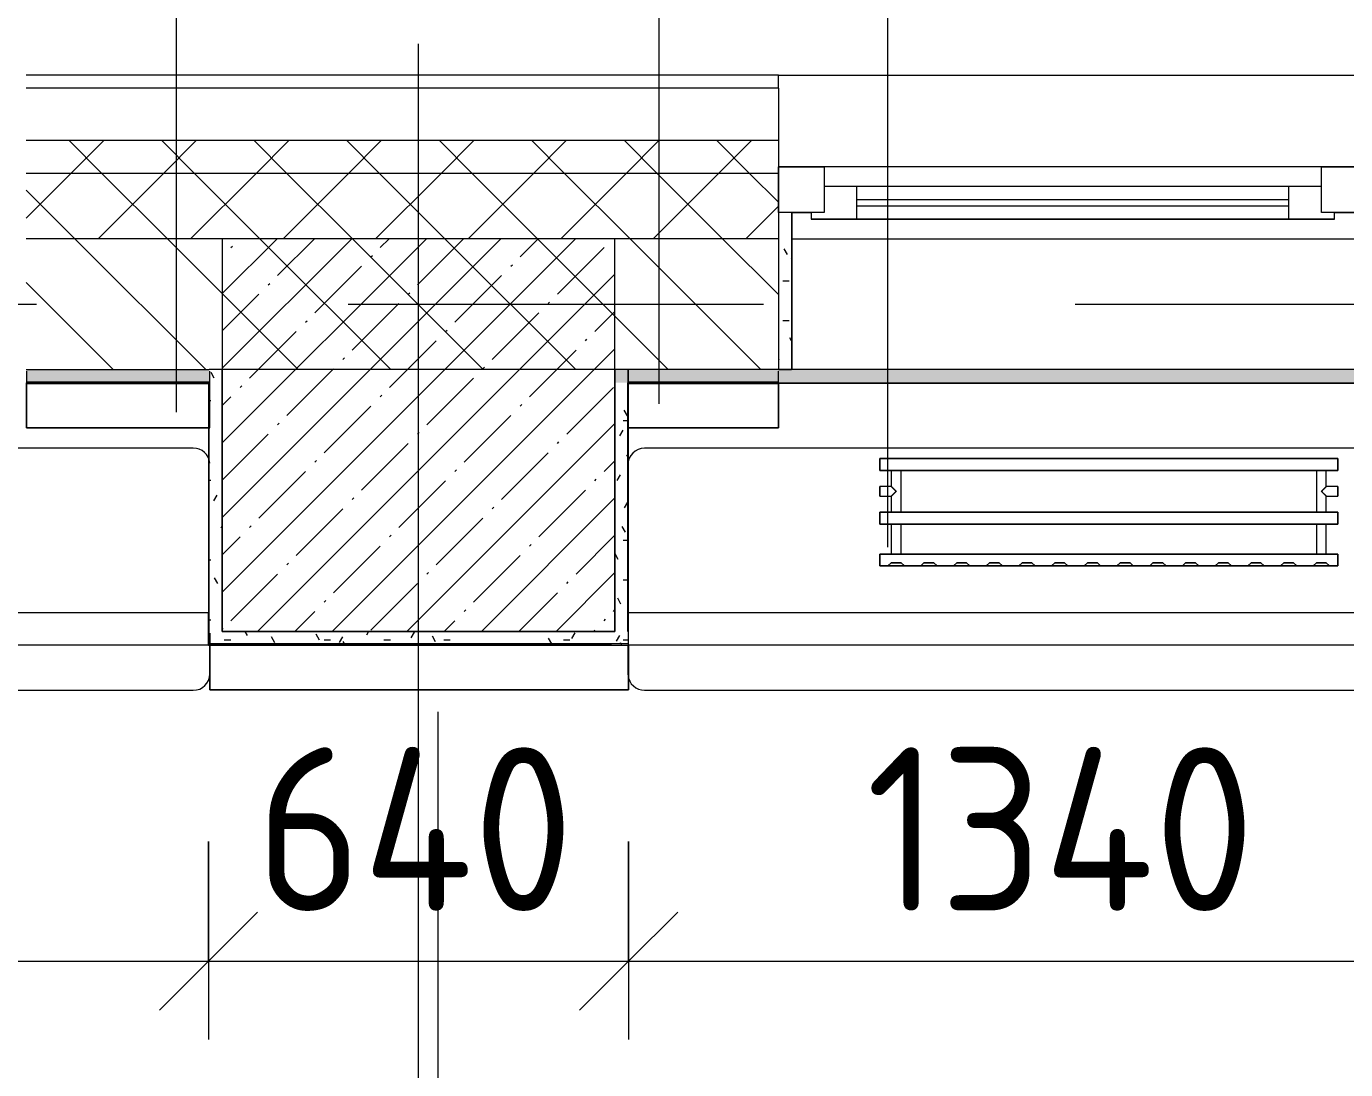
# Model space of a CAD drawing. Header units: millimetres. Extents: x 35092 to 251863, y -8553 to 29549.
# Drawn here: x 53861 to 55877, y 25830 to 27425 of the extents above; entities that cross this region are included whole.
import ezdxf

# ---------------------------------------------------------------- set-up
doc = ezdxf.new("R2010")
doc.units = ezdxf.units.MM
doc.linetypes.add('Осевая', pattern=[3175, 635, -476.25, 1587.5, -476.25])
for name, color, linetype, lineweight in [('A-ANNO-DIMS', 7, 'Continuous', 9), ('A-ANNO-DIMS-100', 7, 'Continuous', 9), ('A-GLAZ', 7, 'Continuous', 9), ('A-GLAZ-1', 7, 'Continuous', 13), ('A-WALL', 7, 'Continuous', 9), ('I-FURN-IDEN', 7, 'Continuous', 9), ('I-WALL', 7, 'Continuous', 9), ('S-COLS', 7, 'Continuous', 9), ('Оси', 7, 'Continuous', 9), ('Оси-2', 7, 'Осевая', 9)]:
    doc.layers.add(name, color=color, linetype=linetype, lineweight=lineweight)
for name, color, linetype, lineweight, true_color in [('A-WALL-1', 9, 'Continuous', 9, 0x808080), ('A-WALL-FNSH-1', 9, 'Continuous', 9, 0x808080), ('I-FURN-1', 9, 'Continuous', 9, 0x808080), ('M-EQPM-1', 7, 'Continuous', 9, 0xb2b2b2)]:
    doc.layers.add(name, color=color, linetype=linetype, lineweight=lineweight, true_color=true_color)
doc.styles.add('ISOCPEUR', font='isocpeur.ttf', dxfattribs={"width": 0.9, "height": 250})
doc.dimstyles.new('ISO-2_5_0_9К_БОЛЬШОЙ', dxfattribs={"dimscale": 304.8, "dimtxt": 248.995294, "dimasz": 0.492126, "dimexe": 0.393701, "dimexo": 0.984252, "dimgap": 0, "dimtad": 1, "dimdec": 0, "dimrnd": 10, "dimzin": 0, "dimdsep": 46, "dimtxsty": 'ISOCPEUR', "dimblk1": 'OBLIQUE', "dimblk2": 'OBLIQUE', "dimsah": 1, "dimcen": 0.09, "dimdle": 0.393701, "dimazin": 0, "dimtfac": 1, "dimtdec": 4, "dimtix": 1, "dimtmove": 0, "dimatfit": 3, "dimfxl": 1, "dimtvp": 1, "dimtolj": 1, "dimtzin": 0, "dimarcsym": 2})
pattern_1 = [(45, (0, 0), (-70.71068, 70.71068), []), (135, (0, 0), (-70.71068, -70.71068), [])]
pattern_2 = [(0, (0, 0), (121.92, 30.48), [10.058, -81.382, 10.058, -81.382, -487.68]), (0, (0, 0), (121.92, 30.48), [-182.88, 10.058, -172.822, 10.058, -81.382, -213.36]), (0, (0, 0), (121.92, 30.48), [-457.2, 10.058, -50.902, 10.058, -142.342]), (120, (45.72, 15.24), (-87.356454, 90.345817), [10.058, -81.382, 10.058, -81.382, -487.68]), (120, (45.72, 15.24), (-87.356454, 90.345817), [-182.88, 10.058, -172.822, 10.058, -81.382, -213.36]), (120, (45.72, 15.24), (-87.356454, 90.345817), [-457.2, 10.058, -50.902, 10.058, -142.342]), (240, (60.96, 76.2), (-34.563546, -120.825817), [10.058, -81.382, 10.058, -81.382, -487.68]), (240, (60.96, 76.2), (-34.563546, -120.825817), [-182.88, 10.058, -172.822, 10.058, -81.382, -213.36]), (240, (60.96, 76.2), (-34.563546, -120.825817), [-457.2, 10.058, -50.902, 10.058, -142.342])]

# ---------------------------------------------------------------- blocks, each defined once
blk = doc.blocks.new('120_Окно_СКБ_1Ст - 120_Окно_СКБ_1Ст 900х2500_h_-19906774-План расстановки мебели и оборудования 2 этажа в осях 12-23')
at = {"layer": 'A-GLAZ'}
for p, q in [((450, -5), (-450, -5)), ((-330, -55), (330, -55)), ((-430, -75), (-400, -75)), ((330, -65), (-330, -65)), ((400, -75), (430, -75))]:
    blk.add_line(p, q, dxfattribs=at)
at = {"layer": 'A-GLAZ-1'}
for p, q in [((-450, -75), (-450, -5)), ((-450, -5), (-380, -5)), ((-380, -5), (-380, -75)), ((380, -75), (380, -5)), ((380, -5), (450, -5)), ((450, -5), (450, -75)), ((380, -35), (-380, -35)), ((-380, -35), (-380, -75)), ((-330, -85), (-330, -35)), ((330, -85), (330, -35)), ((380, -75), (380, -35)), ((-380, -75), (-450, -75)), ((-380, -75), (-400, -75)), ((-400, -75), (-400, -85)), ((450, -75), (380, -75)), ((400, -75), (380, -75)), ((400, -85), (400, -75)), ((-400, -85), (400, -85)), ((400, -85), (-400, -85))]:
    blk.add_line(p, q, dxfattribs=at)
blk = doc.blocks.new('radiator_prado_classic_z_tip_30_po exemplyaru - Classic Z Тип 30-500-30677900-План расстановки мебели и оборудования 2 этажа в осях 12-23')
at = {"layer": 'M-EQPM-1'}
for p, q in [((0, 228), (0, 210)), ((700, 228), (0, 228)), ((0, 210), (0, 228)), ((0, 228), (12.5, 228)), ((12.5, 228), (37.5, 228)), ((37.5, 228), (12.5, 228)), ((12.5, 228), (37.5, 228)), ((12.5, 228), (17.5, 223)), ((12.5, 228), (17.5, 223)), ((32.5, 223), (17.5, 223)), ((17.5, 223), (32.5, 223)), ((32.5, 223), (37.5, 228)), ((37.5, 228), (32.5, 223)), ((37.5, 228), (62.5, 228)), ((62.5, 228), (87.5, 228)), ((87.5, 228), (62.5, 228)), ((62.5, 228), (87.5, 228)), ((62.5, 228), (67.5, 223)), ((62.5, 228), (67.5, 223)), ((82.5, 223), (67.5, 223)), ((67.5, 223), (82.5, 223)), ((82.5, 223), (87.5, 228)), ((87.5, 228), (82.5, 223)), ((87.5, 228), (112.5, 228)), ((112.5, 228), (137.5, 228)), ((137.5, 228), (112.5, 228)), ((112.5, 228), (137.5, 228)), ((112.5, 228), (117.5, 223)), ((112.5, 228), (117.5, 223)), ((132.5, 223), (117.5, 223)), ((117.5, 223), (132.5, 223)), ((132.5, 223), (137.5, 228)), ((137.5, 228), (132.5, 223)), ((137.5, 228), (162.5, 228)), ((162.5, 228), (187.5, 228)), ((187.5, 228), (162.5, 228)), ((162.5, 228), (187.5, 228)), ((162.5, 228), (167.5, 223)), ((162.5, 228), (167.5, 223)), ((182.5, 223), (167.5, 223)), ((167.5, 223), (182.5, 223)), ((182.5, 223), (187.5, 228)), ((187.5, 228), (182.5, 223)), ((187.5, 228), (212.5, 228)), ((212.5, 228), (237.5, 228)), ((237.5, 228), (212.5, 228)), ((212.5, 228), (237.5, 228)), ((212.5, 228), (217.5, 223)), ((212.5, 228), (217.5, 223)), ((232.5, 223), (217.5, 223)), ((217.5, 223), (232.5, 223)), ((232.5, 223), (237.5, 228)), ((237.5, 228), (232.5, 223)), ((237.5, 228), (262.5, 228)), ((262.5, 228), (287.5, 228)), ((287.5, 228), (262.5, 228)), ((262.5, 228), (287.5, 228)), ((262.5, 228), (267.5, 223)), ((262.5, 228), (267.5, 223)), ((282.5, 223), (267.5, 223)), ((267.5, 223), (282.5, 223)), ((282.5, 223), (287.5, 228)), ((287.5, 228), (282.5, 223)), ((287.5, 228), (312.5, 228)), ((312.5, 228), (337.5, 228)), ((337.5, 228), (312.5, 228)), ((312.5, 228), (337.5, 228)), ((312.5, 228), (317.5, 223)), ((312.5, 228), (317.5, 223)), ((332.5, 223), (317.5, 223)), ((317.5, 223), (332.5, 223)), ((332.5, 223), (337.5, 228)), ((337.5, 228), (332.5, 223)), ((337.5, 228), (362.5, 228)), ((362.5, 228), (387.5, 228)), ((387.5, 228), (362.5, 228)), ((362.5, 228), (387.5, 228)), ((362.5, 228), (367.5, 223)), ((362.5, 228), (367.5, 223)), ((382.5, 223), (367.5, 223)), ((367.5, 223), (382.5, 223)), ((382.5, 223), (387.5, 228)), ((387.5, 228), (382.5, 223)), ((387.5, 228), (412.5, 228)), ((412.5, 228), (437.5, 228)), ((437.5, 228), (412.5, 228)), ((412.5, 228), (437.5, 228)), ((412.5, 228), (417.5, 223)), ((412.5, 228), (417.5, 223)), ((432.5, 223), (417.5, 223)), ((417.5, 223), (432.5, 223)), ((432.5, 223), (437.5, 228)), ((437.5, 228), (432.5, 223)), ((437.5, 228), (462.5, 228)), ((462.5, 228), (487.5, 228)), ((487.5, 228), (462.5, 228)), ((462.5, 228), (487.5, 228)), ((462.5, 228), (467.5, 223)), ((462.5, 228), (467.5, 223)), ((482.5, 223), (467.5, 223)), ((467.5, 223), (482.5, 223)), ((482.5, 223), (487.5, 228)), ((487.5, 228), (482.5, 223)), ((487.5, 228), (512.5, 228)), ((512.5, 228), (537.5, 228)), ((537.5, 228), (512.5, 228)), ((512.5, 228), (537.5, 228)), ((512.5, 228), (517.5, 223)), ((512.5, 228), (517.5, 223)), ((532.5, 223), (517.5, 223)), ((517.5, 223), (532.5, 223)), ((532.5, 223), (537.5, 228)), ((537.5, 228), (532.5, 223)), ((537.5, 228), (562.5, 228)), ((562.5, 228), (587.5, 228)), ((587.5, 228), (562.5, 228)), ((562.5, 228), (587.5, 228)), ((562.5, 228), (567.5, 223)), ((562.5, 228), (567.5, 223)), ((582.5, 223), (567.5, 223)), ((567.5, 223), (582.5, 223)), ((582.5, 223), (587.5, 228)), ((587.5, 228), (582.5, 223)), ((587.5, 228), (612.5, 228)), ((612.5, 228), (637.5, 228)), ((637.5, 228), (612.5, 228)), ((612.5, 228), (637.5, 228)), ((612.5, 228), (617.5, 223)), ((617.5, 223), (612.5, 228)), ((632.5, 223), (617.5, 223)), ((617.5, 223), (632.5, 223)), ((632.5, 223), (637.5, 228)), ((637.5, 228), (632.5, 223)), ((637.5, 228), (662.5, 228)), ((662.5, 228), (687.5, 228)), ((687.5, 228), (662.5, 228)), ((662.5, 228), (687.5, 228)), ((662.5, 228), (667.5, 223)), ((662.5, 228), (667.5, 223)), ((682.5, 223), (667.5, 223)), ((667.5, 223), (682.5, 223)), ((682.5, 223), (687.5, 228)), ((687.5, 228), (682.5, 223)), ((687.5, 228), (700, 228)), ((700, 210), (700, 228)), ((700, 228), (700, 210)), ((0, 210), (700, 210)), ((17.5, 210), (0, 210)), ((17.5, 210), (17.5, 164)), ((17.5, 210), (17.5, 164)), ((19.7, 210), (17.5, 210)), ((17.5, 210), (17.8, 210)), ((19.7, 210), (17.5, 210)), ((17.5, 210), (32.5, 210)), ((17.8, 210), (18.5, 210)), ((18.5, 210), (21.2, 210)), ((31.5, 210), (18.5, 210)), ((32.5, 210), (19.7, 210)), ((28.7, 210), (19.7, 210)), ((21.2, 210), (25, 210)), ((25, 210), (26.9, 210)), ((26.9, 210), (28.7, 210)), ((28.7, 210), (30.3, 210)), ((32.2, 210), (28.7, 210)), ((30.3, 210), (32.2, 210)), ((32.2, 210), (32.5, 210)), ((32.5, 210), (32.2, 210)), ((32.5, 164), (32.5, 210)), ((32.5, 164), (32.5, 210)), ((667.5, 210), (32.5, 210)), ((667.5, 210), (667.5, 164)), ((667.5, 210), (667.5, 164)), ((675, 210), (667.5, 210)), ((667.5, 210), (682.5, 210)), ((669.7, 210), (667.5, 210)), ((667.5, 210), (667.8, 210)), ((667.8, 210), (668.5, 210)), ((668.5, 210), (669.7, 210)), ((681.5, 210), (668.5, 210)), ((682.5, 210), (669.7, 210)), ((669.7, 210), (671.2, 210)), ((671.2, 210), (673.1, 210)), ((673.1, 210), (675, 210)), ((678.7, 210), (675, 210)), ((675, 210), (676.9, 210)), ((676.9, 210), (678.7, 210)), ((680.3, 210), (678.7, 210)), ((678.7, 210), (680.3, 210)), ((682.2, 210), (680.3, 210)), ((680.3, 210), (681.5, 210)), ((681.5, 210), (682.2, 210)), ((682.5, 210), (682.2, 210)), ((682.2, 210), (682.5, 210)), ((682.5, 164), (682.5, 210)), ((682.5, 164), (682.5, 210)), ((700, 210), (682.5, 210)), ((700, 164), (0, 164)), ((0, 164), (0, 146)), ((0, 146), (0, 164)), ((0, 164), (17.5, 164)), ((19.7, 164), (17.5, 164)), ((17.5, 164), (21.2, 164)), ((18.5, 164), (17.5, 164)), ((17.5, 164), (32.5, 164)), ((25, 164), (18.5, 164)), ((18.5, 164), (31.5, 164)), ((21.2, 164), (19.7, 164)), ((23.1, 164), (21.2, 164)), ((21.2, 164), (25, 164)), ((26.9, 164), (23.1, 164)), ((25, 164), (28.7, 164)), ((26.9, 164), (25, 164)), ((28.7, 164), (26.9, 164)), ((28.7, 164), (26.9, 164)), ((31.5, 164), (28.7, 164)), ((28.7, 164), (31.5, 164)), ((30.3, 164), (28.7, 164)), ((31.5, 164), (30.3, 164)), ((32.5, 164), (31.5, 164)), ((31.5, 164), (32.2, 164)), ((32.5, 164), (31.5, 164)), ((32.2, 164), (32.5, 164)), ((32.5, 164), (667.5, 164)), ((667.8, 164), (667.5, 164)), ((667.5, 164), (682.5, 164)), ((668.5, 164), (667.5, 164)), ((667.5, 164), (667.8, 164)), ((669.7, 164), (667.8, 164)), ((667.8, 164), (668.5, 164)), ((676.9, 164), (668.5, 164)), ((668.5, 164), (671.2, 164)), ((668.5, 164), (681.5, 164)), ((676.9, 164), (669.7, 164)), ((671.2, 164), (673.1, 164)), ((673.1, 164), (681.5, 164)), ((680.3, 164), (676.9, 164)), ((680.3, 164), (676.9, 164)), ((681.5, 164), (680.3, 164)), ((682.2, 164), (680.3, 164)), ((682.2, 164), (681.5, 164)), ((681.5, 164), (682.5, 164)), ((682.5, 164), (682.2, 164)), ((682.5, 164), (682.2, 164)), ((682.5, 164), (700, 164)), ((700, 146), (700, 164)), ((700, 164), (700, 146)), ((0, 146), (700, 146)), ((17.5, 146), (0, 146)), ((17.5, 146), (17.5, 121.5)), ((17.5, 146), (17.5, 121.5)), ((17.5, 146), (23.1, 146)), ((17.8, 146), (17.5, 146)), ((17.5, 146), (18.5, 146)), ((32.5, 146), (17.5, 146)), ((19.7, 146), (17.8, 146)), ((18.5, 146), (23.1, 146)), ((31.5, 146), (18.5, 146)), ((23.1, 146), (19.7, 146)), ((23.1, 146), (25, 146)), ((26.9, 146), (23.1, 146)), ((23.1, 146), (32.5, 146)), ((25, 146), (26.9, 146)), ((26.9, 146), (28.7, 146)), ((30.3, 146), (26.9, 146)), ((28.7, 146), (30.3, 146)), ((30.3, 146), (31.5, 146)), ((32.2, 146), (30.3, 146)), ((31.5, 146), (32.2, 146)), ((32.2, 146), (32.5, 146)), ((32.5, 146), (32.2, 146)), ((32.5, 82), (32.5, 146)), ((32.5, 82), (32.5, 146)), ((667.5, 146), (32.5, 146)), ((667.5, 146), (667.5, 82)), ((667.5, 146), (667.5, 82)), ((667.5, 146), (668.5, 146)), ((682.5, 146), (667.5, 146)), ((667.5, 146), (667.8, 146)), ((667.8, 146), (667.5, 146)), ((667.8, 146), (671.2, 146)), ((671.2, 146), (667.8, 146)), ((668.5, 146), (671.2, 146)), ((681.5, 146), (668.5, 146)), ((671.2, 146), (675, 146)), ((671.2, 146), (678.7, 146)), ((675, 146), (671.2, 146)), ((675, 146), (678.7, 146)), ((676.9, 146), (675, 146)), ((681.5, 146), (676.9, 146)), ((678.7, 146), (681.5, 146)), ((678.7, 146), (680.3, 146)), ((680.3, 146), (682.5, 146)), ((681.5, 146), (682.5, 146)), ((682.2, 146), (681.5, 146)), ((682.5, 146), (682.2, 146)), ((682.5, 121.5), (682.5, 146)), ((682.5, 121.5), (682.5, 146)), ((700, 146), (682.5, 146)), ((17.5, 121.5), (0, 121.5)), ((17.5, 121.5), (0, 121.5)), ((0, 121.5), (0, 121.2)), ((0, 106.5), (0, 121.5)), ((0, 121.2), (0, 106.8)), ((0, 121.2), (0, 120.5)), ((0, 120.5), (0, 121.2)), ((0, 121.2), (0, 121.2)), ((700, 121.5), (682.5, 121.5)), ((700, 121.5), (682.5, 121.5)), ((700, 121.5), (700, 106.5)), ((700, 121.2), (700, 121.5)), ((700, 121.5), (700, 121.2)), ((700, 121.2), (700, 121.5)), ((700, 106.8), (700, 121.2)), ((700, 121.2), (700, 106.8)), ((700, 107.5), (700, 121.2)), ((0, 120.5), (0, 119.3)), ((0, 119.3), (0, 120.5)), ((0, 119.3), (0, 117.8)), ((0, 117.8), (0, 119.3)), ((0, 117.8), (0, 115.9)), ((0, 115.9), (0, 117.8)), ((0, 115.9), (0, 114)), ((0, 114), (0, 115.9)), ((0, 114), (0, 112.1)), ((0, 112.1), (0, 114)), ((0, 112.1), (0, 110.2)), ((0, 110.2), (0, 112.1)), ((0, 110.2), (0, 108.7)), ((0, 108.7), (0, 110.2)), ((0, 108.7), (0, 106.8)), ((0, 106.8), (0, 108.7)), ((0, 106.8), (0, 106.5)), ((0, 106.8), (0, 106.8)), ((0, 106.5), (17.5, 106.5)), ((0, 106.5), (17.5, 106.5)), ((17.5, 106.5), (17.5, 82)), ((17.5, 106.5), (17.5, 82)), ((682.5, 82), (682.5, 106.5)), ((682.5, 106.5), (700, 106.5)), ((682.5, 82), (682.5, 106.5)), ((682.5, 106.5), (700, 106.5)), ((700, 106.8), (700, 107.5)), ((700, 106.5), (700, 106.8)), ((700, 106.8), (700, 106.5)), ((700, 106.5), (700, 106.8)), ((700, 82), (0, 82)), ((0, 82), (0, 64)), ((0, 64), (0, 82)), ((0, 82), (17.5, 82)), ((19.7, 82), (17.5, 82)), ((17.5, 82), (25, 82)), ((18.5, 82), (17.5, 82)), ((17.5, 82), (32.5, 82)), ((19.7, 82), (18.5, 82)), ((18.5, 82), (31.5, 82)), ((26.9, 82), (19.7, 82)), ((21.2, 82), (19.7, 82)), ((23.1, 82), (21.2, 82)), ((30.3, 82), (23.1, 82)), ((25, 82), (31.5, 82)), ((28.7, 82), (26.9, 82)), ((31.5, 82), (28.7, 82)), ((31.5, 82), (30.3, 82)), ((32.5, 82), (31.5, 82)), ((31.5, 82), (32.5, 82)), ((32.2, 82), (31.5, 82)), ((32.5, 82), (32.2, 82)), ((32.5, 82), (667.5, 82)), ((667.8, 82), (667.5, 82)), ((667.5, 82), (682.5, 82)), ((675, 82), (667.5, 82)), ((667.5, 82), (676.9, 82)), ((668.5, 82), (667.8, 82)), ((669.7, 82), (668.5, 82)), ((668.5, 82), (681.5, 82)), ((678.7, 82), (669.7, 82)), ((680.3, 82), (675, 82)), ((676.9, 82), (680.3, 82)), ((680.3, 82), (678.7, 82)), ((681.5, 82), (680.3, 82)), ((682.5, 82), (680.3, 82)), ((680.3, 82), (682.5, 82)), ((682.2, 82), (681.5, 82)), ((682.5, 82), (682.2, 82)), ((682.5, 82), (700, 82)), ((700, 64), (700, 82)), ((700, 82), (700, 64)), ((700, 64), (0, 64)), ((0, 64), (700, 64))]:
    blk.add_line(p, q, dxfattribs=at)
for points, knots in [([(17.8, 121.2), (17.7, 121.3), (17.7, 121.3), (17.5, 121.5), (17.5, 121.5), (17.5, 121.5)], [0.8571429, 0.8571429, 0.8571429, 0.8571429, 0.8928571, 0.9285714, 1, 1, 1, 1]), ([(17.5, 121.5), (17.5, 121.5), (17.5, 121.5), (17.7, 121.3), (17.7, 121.3), (17.8, 121.2)], [0, 0, 0, 0, 0.0714286, 0.1071429, 0.1428571, 0.1428571, 0.1428571, 0.1428571]), ([(17.5, 121.5), (17.5, 121.5), (17.5, 121.5), (17.7, 121.3), (17.7, 121.3), (17.8, 121.2)], [0, 0, 0, 0, 0.0714286, 0.1071429, 0.1428571, 0.1428571, 0.1428571, 0.1428571]), ([(25, 114), (24.5, 114.5), (23.6, 115.4), (22.4, 116.6), (21.6, 117.4), (21.1, 117.9), (20.8, 118.2), (20.5, 118.5), (20.2, 118.8), (19.8, 119.1), (19.6, 119.4), (19.3, 119.7), (19, 120), (18.7, 120.3), (18.5, 120.5), (18.3, 120.7), (18.1, 120.9), (17.9, 121.1), (17.8, 121.2), (17.7, 121.3), (17.5, 121.5), (17.5, 121.5), (17.5, 121.5)], [0, 0, 0, 0, 0.142857, 0.285714, 0.357143, 0.392857, 0.428571, 0.464286, 0.5, 0.535714, 0.571429, 0.607143, 0.642857, 0.678571, 0.714286, 0.75, 0.785714, 0.821429, 0.857143, 0.892857, 0.928571, 1, 1, 1, 1]), ([(675, 114), (675.5, 114.5), (676.4, 115.4), (677.6, 116.6), (678.4, 117.4), (678.9, 117.9), (679.2, 118.2), (679.5, 118.5), (679.8, 118.8), (680.1, 119.2), (680.4, 119.4), (680.7, 119.7), (681, 120), (681.3, 120.3), (681.5, 120.5), (681.7, 120.7), (681.9, 120.9), (682.1, 121.1), (682.2, 121.2), (682.3, 121.3), (682.5, 121.5), (682.5, 121.5), (682.5, 121.5)], [0, 0, 0, 0, 0.142857, 0.285714, 0.357143, 0.392857, 0.428571, 0.464286, 0.5, 0.535714, 0.571429, 0.607143, 0.642857, 0.678571, 0.714286, 0.75, 0.785714, 0.821429, 0.857143, 0.892857, 0.928571, 1, 1, 1, 1]), ([(682.2, 121.2), (682.2, 121.2), (682.1, 121.1), (681.9, 120.9), (681.7, 120.7), (681.5, 120.5), (681.3, 120.3), (681, 120), (680.7, 119.7), (680.4, 119.4), (680.1, 119.2), (679.7, 118.7), (679.3, 118.3), (678.9, 117.9), (678.4, 117.4), (677.6, 116.6), (676.9, 115.9), (676.4, 115.4)], [0.1428571, 0.1428571, 0.1428571, 0.1428571, 0.1785714, 0.2142857, 0.25, 0.2857143, 0.3214286, 0.3571429, 0.3928571, 0.4285714, 0.4642857, 0.5, 0.5714286, 0.6071429, 0.6428571, 0.7142857, 0.8571429, 0.8571429, 0.8571429, 0.8571429]), ([(682.2, 121.2), (682.2, 121.2), (682.1, 121.1), (681.9, 120.9), (681.7, 120.7), (681.5, 120.5), (681.3, 120.3), (681, 120), (680.7, 119.7), (680.4, 119.4), (680.1, 119.2), (679.7, 118.7), (679.4, 118.4), (679.2, 118.2)], [0.1428571, 0.1428571, 0.1428571, 0.1428571, 0.1785714, 0.2142857, 0.25, 0.2857143, 0.3214286, 0.3571429, 0.3928571, 0.4285714, 0.4642857, 0.5, 0.5714286, 0.5714286, 0.5714286, 0.5714286]), ([(682.5, 121.5), (682.5, 121.5), (682.5, 121.5), (682.3, 121.3), (682.3, 121.3), (682.2, 121.2)], [0, 0, 0, 0, 0.0714286, 0.1071429, 0.1428571, 0.1428571, 0.1428571, 0.1428571]), ([(682.5, 121.5), (682.5, 121.5), (682.5, 121.5), (682.3, 121.3), (682.3, 121.3), (682.2, 121.2)], [0, 0, 0, 0, 0.0714286, 0.1071429, 0.1428571, 0.1428571, 0.1428571, 0.1428571]), ([(682.2, 121.2), (682.3, 121.3), (682.3, 121.3), (682.5, 121.5), (682.5, 121.5), (682.5, 121.5)], [0.8571429, 0.8571429, 0.8571429, 0.8571429, 0.8928571, 0.9285714, 1, 1, 1, 1]), ([(17.5, 106.5), (17.5, 106.5), (17.5, 106.5), (17.7, 106.7), (17.8, 106.8), (17.9, 106.9), (18.1, 107.1), (18.3, 107.3), (18.5, 107.5), (18.7, 107.7), (19, 108), (19.3, 108.3), (19.6, 108.6), (19.8, 108.9), (20.3, 109.3), (20.7, 109.7), (21.1, 110.1), (21.6, 110.6), (22.4, 111.4), (23.6, 112.6), (24.5, 113.5), (25, 114)], [0, 0, 0, 0, 0.071429, 0.107143, 0.142857, 0.178571, 0.214286, 0.25, 0.285714, 0.321429, 0.357143, 0.392857, 0.428571, 0.464286, 0.5, 0.571429, 0.607143, 0.642857, 0.714286, 0.857143, 1, 1, 1, 1]), ([(17.5, 106.5), (17.5, 106.5), (17.5, 106.5), (17.7, 106.7), (17.7, 106.7), (17.8, 106.8)], [0, 0, 0, 0, 0.0714286, 0.1071429, 0.1428571, 0.1428571, 0.1428571, 0.1428571]), ([(17.8, 106.8), (17.7, 106.7), (17.7, 106.7), (17.5, 106.5), (17.5, 106.5), (17.5, 106.5)], [0.8571429, 0.8571429, 0.8571429, 0.8571429, 0.8928571, 0.9285714, 1, 1, 1, 1]), ([(17.8, 106.8), (17.7, 106.7), (17.7, 106.7), (17.5, 106.5), (17.5, 106.5), (17.5, 106.5)], [0.8571429, 0.8571429, 0.8571429, 0.8571429, 0.8928571, 0.9285714, 1, 1, 1, 1]), ([(22.1, 111.1), (21.9, 110.9), (21.6, 110.6), (21.1, 110.1), (20.8, 109.8), (20.5, 109.5), (20.2, 109.2), (19.8, 108.9), (19.6, 108.6), (19.3, 108.3), (19, 108), (18.7, 107.7), (18.5, 107.5), (18.3, 107.3), (18.1, 107.1), (17.9, 106.9), (17.8, 106.8), (17.8, 106.8)], [0.2857143, 0.2857143, 0.2857143, 0.2857143, 0.3571429, 0.3928571, 0.4285714, 0.4642857, 0.5, 0.5357143, 0.5714286, 0.6071429, 0.6428571, 0.6785714, 0.7142857, 0.75, 0.7857143, 0.8214286, 0.8571429, 0.8571429, 0.8571429, 0.8571429]), ([(18.5, 107.5), (18.6, 107.6), (18.7, 107.7), (19, 108), (19.3, 108.3), (19.6, 108.6), (19.9, 108.8), (20.3, 109.3), (20.6, 109.6), (20.8, 109.8)], [0.2857143, 0.2857143, 0.2857143, 0.2857143, 0.3214286, 0.3571429, 0.3928571, 0.4285714, 0.4642857, 0.5, 0.5714286, 0.5714286, 0.5714286, 0.5714286]), ([(19.6, 119.4), (19.7, 119.3), (19.9, 119.2), (20.3, 118.7), (20.6, 118.4), (20.8, 118.2)], [0.4285714, 0.4285714, 0.4285714, 0.4285714, 0.4642857, 0.5, 0.5714286, 0.5714286, 0.5714286, 0.5714286]), ([(19.6, 119.4), (19.7, 119.3), (19.8, 119.1), (20.3, 118.7), (20.7, 118.3), (21.1, 117.9), (21.6, 117.4), (22.4, 116.6), (23.1, 115.9), (23.6, 115.4)], [0.4285714, 0.4285714, 0.4285714, 0.4285714, 0.4642857, 0.5, 0.5714286, 0.6071429, 0.6428571, 0.7142857, 0.8571429, 0.8571429, 0.8571429, 0.8571429]), ([(22.1, 116.9), (21.9, 117.1), (21.6, 117.4), (21.1, 117.9), (20.9, 118.1), (20.8, 118.2)], [0.2857143, 0.2857143, 0.2857143, 0.2857143, 0.3571429, 0.3928571, 0.4285714, 0.4285714, 0.4285714, 0.4285714]), ([(20.8, 118.2), (20.9, 118.1), (21.1, 117.9), (21.6, 117.4), (21.9, 117.1), (22.1, 116.9)], [0.5714286, 0.5714286, 0.5714286, 0.5714286, 0.6071429, 0.6428571, 0.7142857, 0.7142857, 0.7142857, 0.7142857]), ([(20.8, 109.8), (20.9, 109.9), (21.1, 110.1), (21.6, 110.6), (21.9, 110.9), (22.1, 111.1)], [0.5714286, 0.5714286, 0.5714286, 0.5714286, 0.6071429, 0.6428571, 0.7142857, 0.7142857, 0.7142857, 0.7142857]), ([(22.1, 111.1), (21.9, 110.9), (21.6, 110.6), (21.1, 110.1), (20.9, 109.9), (20.8, 109.8)], [0.2857143, 0.2857143, 0.2857143, 0.2857143, 0.3571429, 0.3928571, 0.4285714, 0.4285714, 0.4285714, 0.4285714]), ([(682.5, 106.5), (682.5, 106.5), (682.5, 106.5), (682.3, 106.7), (682.2, 106.8), (682.1, 106.9), (681.9, 107.1), (681.7, 107.3), (681.5, 107.5), (681.3, 107.7), (681, 108), (680.7, 108.3), (680.4, 108.6), (680.1, 108.8), (679.7, 109.3), (679.3, 109.7), (678.9, 110.1), (678.4, 110.6), (677.6, 111.4), (676.4, 112.6), (675.5, 113.5), (675, 114)], [0, 0, 0, 0, 0.071429, 0.107143, 0.142857, 0.178571, 0.214286, 0.25, 0.285714, 0.321429, 0.357143, 0.392857, 0.428571, 0.464286, 0.5, 0.571429, 0.607143, 0.642857, 0.714286, 0.857143, 1, 1, 1, 1]), ([(676.4, 115.4), (676.9, 115.9), (677.6, 116.6), (678.4, 117.4), (678.9, 117.9), (679.2, 118.2), (679.5, 118.5), (679.8, 118.8), (680.1, 119.2), (680.3, 119.3), (680.4, 119.4)], [0.1428571, 0.1428571, 0.1428571, 0.1428571, 0.2857143, 0.3571429, 0.3928571, 0.4285714, 0.4642857, 0.5, 0.5357143, 0.5714286, 0.5714286, 0.5714286, 0.5714286]), ([(679.2, 118.2), (679.1, 118.1), (678.9, 117.9), (678.4, 117.4), (677.6, 116.6), (676.9, 115.9), (676.4, 115.4)], [0.5714286, 0.5714286, 0.5714286, 0.5714286, 0.6071429, 0.6428571, 0.7142857, 0.8571429, 0.8571429, 0.8571429, 0.8571429]), ([(677.9, 111.1), (678.1, 110.9), (678.4, 110.6), (678.9, 110.1), (679.2, 109.8), (679.5, 109.5), (679.8, 109.2), (680.1, 108.8), (680.4, 108.6), (680.7, 108.3), (681, 108), (681.3, 107.7), (681.5, 107.5), (681.7, 107.3), (681.9, 107.1), (682.1, 106.9), (682.2, 106.8), (682.2, 106.8)], [0.2857143, 0.2857143, 0.2857143, 0.2857143, 0.3571429, 0.3928571, 0.4285714, 0.4642857, 0.5, 0.5357143, 0.5714286, 0.6071429, 0.6428571, 0.6785714, 0.7142857, 0.75, 0.7857143, 0.8214286, 0.8571429, 0.8571429, 0.8571429, 0.8571429]), ([(677.9, 111.1), (678.1, 110.9), (678.4, 110.6), (678.9, 110.1), (679.1, 109.9), (679.2, 109.8)], [0.2857143, 0.2857143, 0.2857143, 0.2857143, 0.3571429, 0.3928571, 0.4285714, 0.4285714, 0.4285714, 0.4285714]), ([(680.4, 108.6), (680.3, 108.7), (680.1, 108.8), (679.7, 109.3), (679.3, 109.7), (678.9, 110.1), (678.4, 110.6), (678.1, 110.9), (677.9, 111.1)], [0.4285714, 0.4285714, 0.4285714, 0.4285714, 0.4642857, 0.5, 0.5714286, 0.6071429, 0.6428571, 0.7142857, 0.7142857, 0.7142857, 0.7142857]), ([(682.2, 106.8), (682.3, 106.7), (682.3, 106.7), (682.5, 106.5), (682.5, 106.5), (682.5, 106.5)], [0.8571429, 0.8571429, 0.8571429, 0.8571429, 0.8928571, 0.9285714, 1, 1, 1, 1]), ([(682.2, 106.8), (682.3, 106.7), (682.3, 106.7), (682.5, 106.5), (682.5, 106.5), (682.5, 106.5)], [0.8571429, 0.8571429, 0.8571429, 0.8571429, 0.8928571, 0.9285714, 1, 1, 1, 1]), ([(682.5, 106.5), (682.5, 106.5), (682.5, 106.5), (682.3, 106.7), (682.3, 106.7), (682.2, 106.8)], [0, 0, 0, 0, 0.0714286, 0.1071429, 0.1428571, 0.1428571, 0.1428571, 0.1428571])]:
    blk.add_open_spline(points, degree=3, knots=knots, dxfattribs=at)
for points in [[(19.6, 119.4), (19.5, 119.5), (19.3, 119.7), (19, 120), (18.7, 120.3), (18.5, 120.5), (18.3, 120.7), (18.1, 120.9), (17.9, 121.1), (17.8, 121.2), (17.8, 121.2)], [(17.8, 121.2), (17.8, 121.2), (17.9, 121.1), (18.1, 120.9), (18.3, 120.7), (18.4, 120.6), (18.5, 120.5)], [(17.8, 121.2), (17.8, 121.2), (17.9, 121.1), (18.1, 120.9), (18.3, 120.7), (18.4, 120.6), (18.5, 120.5)], [(681.5, 120.5), (681.6, 120.6), (681.7, 120.7), (681.9, 120.9), (682.1, 121.1), (682.2, 121.2), (682.2, 121.2)], [(20.8, 109.8), (20.7, 109.7), (20.5, 109.5), (20.2, 109.2), (19.9, 108.8), (19.6, 108.6), (19.3, 108.3), (19, 108), (18.7, 107.7), (18.5, 107.5), (18.3, 107.3), (18.1, 107.1), (17.9, 106.9), (17.8, 106.8), (17.8, 106.8)], [(17.8, 106.8), (17.8, 106.8), (17.9, 106.9), (18.1, 107.1), (18.3, 107.3), (18.4, 107.4), (18.5, 107.5)], [(18.5, 120.5), (18.6, 120.4), (18.7, 120.3), (19, 120), (19.3, 119.7), (19.5, 119.5), (19.6, 119.4)], [(18.5, 120.5), (18.6, 120.4), (18.7, 120.3), (19, 120), (19.3, 119.7), (19.5, 119.5), (19.6, 119.4)], [(20.8, 118.2), (20.7, 118.3), (20.5, 118.5), (20.2, 118.8), (19.9, 119.2), (19.7, 119.3), (19.6, 119.4)], [(23.6, 115.4), (23.1, 115.9), (22.6, 116.4), (22.1, 116.9)], [(22.1, 116.9), (22.6, 116.4), (23.1, 115.9), (23.6, 115.4)], [(25, 114), (24.5, 113.5), (23.6, 112.6), (22.6, 111.6), (22.1, 111.1)], [(22.1, 111.1), (22.6, 111.6), (23.1, 112.1), (23.6, 112.6)], [(23.6, 112.6), (23.1, 112.1), (22.6, 111.6), (22.1, 111.1)], [(25, 114), (24.5, 114.5), (24, 115), (23.6, 115.4)], [(23.6, 115.4), (24, 115), (24.5, 114.5), (25, 114)], [(23.6, 115.4), (24, 115), (24.5, 114.5), (25, 114)], [(23.6, 112.6), (24, 113), (24.5, 113.5), (25, 114)], [(25, 114), (24.5, 113.5), (24, 113), (23.6, 112.6)], [(676.4, 115.4), (676, 115), (675.5, 114.5), (675, 114)], [(676.4, 115.4), (676, 115), (675.5, 114.5), (675, 114)], [(675, 114), (675.5, 114.5), (676, 115), (676.4, 115.4)], [(675, 114), (675.5, 113.5), (676.4, 112.6), (677.4, 111.6), (677.9, 111.1)], [(675, 114), (675.5, 113.5), (676.4, 112.6), (677.4, 111.6), (677.9, 111.1)], [(677.9, 111.1), (677.4, 111.6), (676.4, 112.6), (675.5, 113.5), (675, 114)], [(679.2, 109.8), (679.3, 109.7), (679.5, 109.5), (679.8, 109.2), (680.1, 108.8), (680.3, 108.7), (680.4, 108.6)], [(680.4, 119.4), (680.5, 119.5), (680.7, 119.7), (681, 120), (681.3, 120.3), (681.4, 120.4), (681.5, 120.5)], [(680.4, 108.6), (680.5, 108.5), (680.7, 108.3), (681, 108), (681.3, 107.7), (681.4, 107.6), (681.5, 107.5)], [(682.2, 106.8), (682.2, 106.8), (682.1, 106.9), (681.9, 107.1), (681.7, 107.3), (681.5, 107.5), (681.3, 107.7), (681, 108), (680.7, 108.3), (680.5, 108.5), (680.4, 108.6)], [(681.5, 107.5), (681.6, 107.4), (681.7, 107.3), (681.9, 107.1), (682.1, 106.9), (682.2, 106.8), (682.2, 106.8)]]:
    blk.add_open_spline(points, degree=3, dxfattribs=at)
blk = doc.blocks.new('Мат 1340х300х800_h_ около окна - 1372 x 1905mm - Double-V201-План расстановки мебели и оборудования 2 этажа в осях 12-23')
at = {"layer": 'I-FURN-1'}
for p, q in [((855.9, 851.3), (-433.3, 851.3)), ((-458.7, 825.9), (-458.7, 506.7)), ((881.3, 506.7), (881.3, 551.3)), ((-433.3, 481.3), (855.9, 481.3))]:
    blk.add_line(p, q, dxfattribs=at)
for centre, start, end in [((-433.3, 825.9), 90, 180), ((855.9, 825.9), 6.0488, 90), ((-433.3, 506.7), 180, 270), ((855.9, 506.7), 270, 358.9286)]:
    blk.add_arc(centre, 25.4, start, end, dxfattribs=at)
blk = doc.blocks.new('Мат 1340х300х800_h_ около окна - 1372 x 1905mm - Double-V202-План расстановки мебели и оборудования 2 этажа в осях 12-23')
at = {"layer": 'I-FURN-1'}
for p, q in [((855.9, 851.3), (-433.3, 851.3)), ((881.3, 506.7), (881.3, 825.9)), ((-458.7, 550.3), (-458.7, 506.7)), ((-433.3, 481.3), (855.9, 481.3))]:
    blk.add_line(p, q, dxfattribs=at)
for centre, start, end in [((-433.3, 825.9), 90, 180), ((855.9, 825.9), 0, 90), ((-433.3, 506.7), 180, 184.9774), ((-433.3, 506.7), 184.9774, 270), ((855.9, 506.7), 270, 360)]:
    blk.add_arc(centre, 25.4, start, end, dxfattribs=at)
blk = doc.blocks.new('Мат в спортивном зале - Т8-V219-План расстановки мебели и оборудования 2 этажа в осях 12-23')
at = {"layer": 'I-FURN-1'}
for p, q in [((241.3, 925.9), (241.3, 906.7)), ((881.3, 909.3), (241.3, 909.3)), ((241.3, 909.3), (241.3, 839.3)), ((241.3, 839.3), (241.3, 908.4)), ((881.3, 906.7), (881.3, 925.9)), ((881.3, 839.3), (881.3, 909.3)), ((881.3, 907.4), (881.3, 839.3)), ((241.3, 839.3), (881.3, 839.3)), ((881.3, 839.3), (241.3, 839.3))]:
    blk.add_line(p, q, dxfattribs=at)
blk = doc.blocks.new('Мат в спортивном зале - Т12-31176922-План расстановки мебели и оборудования 2 этажа в осях 12-23')
at = {"layer": 'I-FURN-1'}
for p, q in [((601.3, 925.9), (601.3, 906.7)), ((881.3, 909.3), (601.3, 909.3)), ((601.3, 909.3), (601.3, 839.3)), ((601.3, 839.3), (601.3, 908.4)), ((881.3, 906.7), (881.3, 925.9)), ((881.3, 839.3), (881.3, 909.3)), ((601.3, 839.3), (881.3, 839.3)), ((880.5, 839.3), (601.3, 839.3))]:
    blk.add_line(p, q, dxfattribs=at)
blk = doc.blocks.new('Мат в спортивном зале - Т13-31176944-План расстановки мебели и оборудования 2 этажа в осях 12-23')
at = {"layer": 'I-FURN-1'}
for p, q in [((651.3, 925.9), (651.3, 906.7)), ((881.3, 909.3), (651.3, 909.3)), ((651.3, 909.3), (651.3, 839.3)), ((881.3, 906.7), (881.3, 925.9)), ((881.3, 839.3), (881.3, 909.3)), ((881.3, 908.4), (881.3, 839.3)), ((651.3, 839.3), (881.3, 839.3)), ((881.3, 839.3), (651.4, 839.3))]:
    blk.add_line(p, q, dxfattribs=at)
blk = doc.blocks.new('DIMBLOCK57-План расстановки мебели и оборудования 2 этажа в осях 12-23')
at = {"layer": 'A-ANNO-DIMS-100'}
for p, q in [((54139, 26179), (54139, 25876.1)), ((54139, 25996.1), (54139, 26179)), ((52801, 26135.4), (52801, 25876.1)), ((52801, 25996.1), (52801, 26135.4)), ((52801, 25996.1), (54139, 25996.1))]:
    blk.add_line(p, q, dxfattribs=at)
at = {"layer": 'A-ANNO-DIMS-100', "lineweight": 20}
for p, q in [((52801, 25996.1), (52876, 26071.1)), ((54139, 25996.1), (54214, 26071.1)), ((52801, 25996.1), (52726, 25921.1)), ((54139, 25996.1), (54064, 25921.1))]:
    blk.add_line(p, q, dxfattribs=at)
at = {"layer": 'A-ANNO-DIMS-100', "color": 0, "insert": (53163.5, 26322.8), "char_height": 250, "width": 735.494, "attachment_point": 1, "line_spacing_factor": 1.149209, "style": 'ISOCPEUR'}
blk.add_mtext('1340', dxfattribs=at)
blk = doc.blocks.new('_Oblique')
at = {"color": 0, "linetype": 'ByBlock', "lineweight": -2}
blk.add_line((-0.5, -0.5), (0.5, 0.5), dxfattribs=at)
blk = doc.blocks.new('DIMBLOCK58-План расстановки мебели и оборудования 2 этажа в осях 12-23')
at = {"layer": 'A-ANNO-DIMS-100'}
for p, q in [((54139, 26179), (54139, 25876.1)), ((54139, 25996.1), (54139, 26179)), ((54781, 26179), (54781, 25876.1)), ((54781, 25996.1), (54781, 26179)), ((54139, 25996.1), (54781, 25996.1))]:
    blk.add_line(p, q, dxfattribs=at)
at = {"layer": 'A-ANNO-DIMS-100', "lineweight": 20}
for p, q in [((54139, 25996.1), (54214, 26071.1)), ((54781, 25996.1), (54856, 26071.1)), ((54139, 25996.1), (54064, 25921.1)), ((54781, 25996.1), (54706, 25921.1))]:
    blk.add_line(p, q, dxfattribs=at)
at = {"layer": 'A-ANNO-DIMS-100', "color": 0, "insert": (54211, 26322.8), "char_height": 250, "width": 597.589, "attachment_point": 1, "line_spacing_factor": 1.149209, "style": 'ISOCPEUR'}
blk.add_mtext('640', dxfattribs=at)
blk = doc.blocks.new('DIMBLOCK59-План расстановки мебели и оборудования 2 этажа в осях 12-23')
at = {"layer": 'A-ANNO-DIMS-100'}
for p, q in [((54781, 26179), (54781, 25876.1)), ((54781, 25996.1), (54781, 26179)), ((56120, 26135.4), (56120, 25876.1)), ((56120, 25996.1), (56120, 26135.4)), ((54781, 25996.1), (56120, 25996.1))]:
    blk.add_line(p, q, dxfattribs=at)
at = {"layer": 'A-ANNO-DIMS-100', "lineweight": 20}
for p, q in [((54781, 25996.1), (54856, 26071.1)), ((56120, 25996.1), (56195, 26071.1)), ((54781, 25996.1), (54706, 25921.1)), ((56120, 25996.1), (56045, 25921.1))]:
    blk.add_line(p, q, dxfattribs=at)
at = {"layer": 'A-ANNO-DIMS-100', "color": 0, "insert": (55144, 26322.8), "char_height": 250, "width": 735.494, "attachment_point": 1, "line_spacing_factor": 1.149209, "style": 'ISOCPEUR'}
blk.add_mtext('1340', dxfattribs=at)

msp = doc.modelspace()

# ---------------------------------------------------------------- hatches: boundary and pattern name
at = {"layer": 'A-WALL'}
h = msp.add_hatch(dxfattribs=at)
h.set_pattern_fill('FP_21', color=256, style=0, pattern_type=2)
h.set_pattern_definition(pattern_1)
h.paths.add_polyline_path([(84500.7, 27200), (84500.7, 27250), (80350, 27250), (80350, 27200), (83486, 27200)])
h.paths.add_polyline_path([(77850, 27200), (77850, 27250), (76340, 27250), (76340, 27200)])
h.paths.add_polyline_path([(74240, 27200), (74240, 27250), (68860, 27250), (68860, 27200), (73277, 27200)])
h.paths.add_polyline_path([(67960, 27200), (67960, 27250), (66160, 27250), (66160, 27200), (67443.3, 27200)])
h.paths.add_polyline_path([(64955.2, 27200), (65260, 27200), (65260, 27250), (64180, 27250), (64180, 27200), (64526.5, 27200)])
h.paths.add_polyline_path([(60755.2, 27200), (61040, 27200), (61040, 27250), (59860, 27250), (59860, 27200), (60151.2, 27200)])
h.paths.add_polyline_path([(57160, 27200), (57160, 27250), (55909.9, 27250), (55909.9, 27200)])
h.paths.add_polyline_path([(55009.9, 27200), (55009.9, 27250), (53860.2, 27250), (53860.2, 27200)])
h.paths.add_polyline_path([(50760.2, 27200), (50760.2, 27250), (49660.3, 27250), (49660.3, 27200), (49942.3, 27200)])
h.paths.add_polyline_path([(48760.3, 27200), (48760.3, 27250), (47507, 27250), (47507, 27200)])
h.paths.add_polyline_path([(44407, 27200), (44407, 27250), (42010, 27250), (42010, 27200), (44108.6, 27200)])
h = msp.add_hatch(dxfattribs=at)
h.set_pattern_fill('FP_21', color=256, style=0, pattern_type=2)
h.set_pattern_definition(pattern_1)
h.paths.add_polyline_path([(84500.7, 27100), (84500.7, 27200), (80350, 27200), (80350, 27100), (84200, 27100)])
h.paths.add_polyline_path([(77850, 27100), (77850, 27200), (76340, 27200), (76340, 27100), (77250, 27100)])
h.paths.add_polyline_path([(73540, 27100), (74240, 27100), (74240, 27200), (68860, 27200), (68860, 27100), (73277, 27100)])
h.paths.add_polyline_path([(67443.3, 27100), (67960, 27100), (67960, 27200), (66160, 27200), (66160, 27100), (66760, 27100)])
h.paths.add_polyline_path([(65260, 27100), (65260, 27200), (64180, 27200), (64180, 27100), (64955.2, 27100)])
h.paths.add_polyline_path([(61040, 27100), (61040, 27200), (59860, 27200), (59860, 27100), (60755.2, 27100)])
h.paths.add_polyline_path([(57160, 27100), (57160, 27200), (55909.9, 27200), (55909.9, 27100)])
h.paths.add_polyline_path([(55009.9, 27100), (55009.9, 27200), (53860.2, 27200), (53860.2, 27100)])
h.paths.add_polyline_path([(50364.8, 27100), (50760.2, 27100), (50760.2, 27200), (49660.3, 27200), (49660.3, 27100), (49942.3, 27100)])
h.paths.add_polyline_path([(48760.3, 27100), (48760.3, 27200), (47507, 27200), (47507, 27100)])
h.paths.add_polyline_path([(44407, 27100), (44407, 27200), (42060, 27200), (42060, 27100), (44108.6, 27100)])
at = {"layer": 'I-WALL'}
h = msp.add_hatch(dxfattribs=at)
h.set_pattern_fill('FP_58', color=256, style=0, pattern_type=2)
h.set_pattern_definition(pattern_2)
h.paths.add_polyline_path([(55029.9, 26900), (55029.9, 27140), (55009.9, 27140), (55009.9, 26900)])
h = msp.add_hatch(dxfattribs=at)
h.set_pattern_fill('FP_19', color=256, style=0, pattern_type=2)
h.set_pattern_definition([(135, (0, 0), (-70.71068, -70.71068), [])])
h.paths.add_polyline_path([(84032.9, 26900), (84200, 26900), (84200, 27100), (81150, 27100), (81150, 26900), (83850.6, 26900)])
h.paths.add_polyline_path([(80350, 26900), (80650, 26900), (80650, 27100), (80350, 27100), (80350, 26970.8)])
h.paths.add_polyline_path([(77690, 26900), (77850, 26900), (77850, 27100), (77250, 27100), (77250, 26900), (77670, 26900)])
h.paths.add_polyline_path([(76340, 26900), (76750, 26900), (76750, 27100), (76340, 27100), (76340, 26970.8)])
h.paths.add_polyline_path([(73277, 26900), (73540, 26900), (73540, 27100), (70810, 27100), (70810, 26900), (73094.7, 26900)])
h.paths.add_polyline_path([(74040, 26900), (74240, 26900), (74240, 27100), (74040, 27100), (74040, 26970.8)])
h.paths.add_polyline_path([(70310, 26900), (70310, 27100), (68860, 27100), (68860, 26900), (69631, 26900)])
h.paths.add_polyline_path([(66789, 26900), (67960, 26900), (67960, 27100), (66760, 27100), (66760, 26900), (66780, 26900)])
h.paths.add_polyline_path([(64464.8, 26900), (65260, 26900), (65260, 27100), (64160, 27100), (64160, 26900)])
h.paths.add_polyline_path([(61060, 26900), (61060, 27100), (59860, 27100), (59860, 26900), (60880.5, 26900)])
h.paths.add_polyline_path([(57160, 26900), (57160, 27100), (55909.9, 27100), (55909.9, 26900), (56505.2, 26900)])
h.paths.add_polyline_path([(54781, 26900), (55009.9, 26900), (55009.9, 27100), (53860.2, 27100), (53860.2, 26900), (54780, 26900)])
h.paths.add_polyline_path([(50760.2, 26900), (50760.2, 27100), (50364.8, 27100), (50364.8, 26900)])
h = msp.add_hatch(dxfattribs=at)
h.set_pattern_fill('FP_58', color=256, style=0, pattern_type=2)
h.set_pattern_definition(pattern_2)
h.paths.add_polyline_path([(53860.8, 26880), (54140, 26880.9), (54140, 26900), (53860.2, 26900), (53860.2, 26880)])
h.paths.add_polyline_path([(50760.2, 26880), (50760.2, 26900), (49660.3, 26900), (49660.3, 26880), (49942.3, 26880)])
h = msp.add_hatch(dxfattribs=at)
h.set_pattern_fill('FP_58', color=256, style=0, pattern_type=2)
h.set_pattern_definition(pattern_2)
h.paths.add_polyline_path([(54140, 26500), (54160, 26500), (54160, 26900), (54140, 26900), (54140, 26810.9)])
h = msp.add_hatch(dxfattribs=at)
h.set_pattern_fill('FP_58', color=256, style=0, pattern_type=2)
h.set_pattern_definition(pattern_2)
h.paths.add_polyline_path([(60140, 26880), (60139, 26900), (54760, 26900), (54760, 26880), (60139, 26880)])
h = msp.add_hatch(dxfattribs=at)
h.set_pattern_fill('FP_58', color=256, style=0, pattern_type=2)
h.set_pattern_definition(pattern_2)
h.paths.add_polyline_path([(54780, 26500), (54779.9, 26880), (54760, 26880), (54760, 26500), (54779.9, 26500)])
h = msp.add_hatch(dxfattribs=at)
h.set_pattern_fill('FP_58', color=256, style=0, pattern_type=2)
h.set_pattern_definition(pattern_2)
h.paths.add_polyline_path([(54780, 26479), (54781, 26480), (54780, 26500), (54140, 26500), (54140.8, 26480), (54760, 26479)])
at = {"layer": 'S-COLS'}
h = msp.add_hatch(dxfattribs=at)
h.set_pattern_fill('FP_17', color=256, style=0, pattern_type=2)
h.set_pattern_definition([(45, (0, 0), (-57.02463, 57.02463), []), (45, (57.025, 0), (-57.02463, 57.02463), [100.806, -20.161, 3.353, -16.808])])
h.paths.add_polyline_path([(54160, 26500), (54760, 26500), (54760, 27100), (54160, 27100), (54160, 26970.8)])

# ---------------------------------------------------------------- linework, layer by layer
at = {"layer": 'A-WALL'}
for p, q in [((55009.9, 27350), (55909.9, 27350)), ((55009.9, 27330), (53860.2, 27330)), ((55009.9, 27250), (53860.2, 27250)), ((55009.9, 27200), (53860.2, 27200)), ((55009.9, 27100), (53860.2, 27100)), ((53860.2, 26900), (54140, 26900)), ((54780, 26500), (54780, 26880)), ((54780, 26500), (54781, 26500)), ((54140.8, 26480), (54754, 26480)), ((54754, 26480), (54754, 26479))]:
    msp.add_line(p, q, dxfattribs=at)
at = {"layer": 'A-WALL-1'}
for p, q in [((55009.9, 27330), (55009.9, 26900)), ((55029.9, 27140), (55009.9, 27140)), ((66160, 26900), (54140, 26900)), ((54160, 26500), (54160, 26900)), ((54760, 26900), (54760, 26500)), ((55009.9, 26900), (55029.9, 26900)), ((55029.9, 26900), (55029.9, 26900)), ((53860.8, 26880), (54140, 26880)), ((54140, 26880), (54140, 26879)), ((54780, 26880), (59860, 26880)), ((54760, 26500), (54160, 26500)), ((54781, 26480), (54781, 26500)), ((54760, 26479), (54780, 26479))]:
    msp.add_line(p, q, dxfattribs=at)
at = {"layer": 'A-WALL-FNSH-1'}
for p, q in [((55009.9, 27350), (53860.2, 27350)), ((55009.9, 27330), (55009.9, 27350)), ((55030.9, 27140), (55029.9, 27140)), ((55029.9, 27140), (55029.9, 26900)), ((55030.9, 26900), (55030.9, 27140)), ((54780, 26900), (54780, 26880.9)), ((54781, 26880.9), (54781, 26900)), ((54140, 26880), (53860.8, 26880)), ((53860.8, 26879), (54139, 26879)), ((54139, 26879), (54139, 26529)), ((54140, 26480), (54140, 26879)), ((54781, 26500), (54781, 26879)), ((54781, 26879), (55009.9, 26879)), ((55009.9, 26879), (55009.9, 26880)), ((54139, 26479), (54140, 26479)), ((54140.8, 26479), (54760, 26479)), ((54780, 26479), (54780.8, 26479)), ((54781, 26479), (54781, 26480))]:
    msp.add_line(p, q, dxfattribs=at)
at = {"layer": 'I-FURN-IDEN'}
for p, q in [((54089.9, 26835), (54089.9, 28026.8)), ((54827.7, 26847.6), (54827.7, 28026.8)), ((55177, 26628.7), (55177, 27484.3)), ((54489.6, 26377.1), (54489.6, 25562.8))]:
    msp.add_line(p, q, dxfattribs=at)
at = {"layer": 'I-WALL'}
for p, q in [((55029.9, 27100), (55889.9, 27100)), ((55909.9, 26879), (55009.9, 26879)), ((48781.3, 26529), (54139, 26529)), ((54139, 26479), (54139, 26529)), ((54780, 26529), (60140, 26529)), ((54139, 26479), (48781.3, 26479)), ((60140, 26479), (54780.8, 26479))]:
    msp.add_line(p, q, dxfattribs=at)
at = {"layer": 'S-COLS'}
for p, q in [((54760, 27100), (54160, 27100)), ((54160, 27100), (54160, 26500)), ((54760, 26500), (54760, 27100)), ((54160, 26500), (54760, 26500))]:
    msp.add_line(p, q, dxfattribs=at)
at = {"layer": 'Оси'}
msp.add_line((54460, 24898.1), (54460, 27398.1), dxfattribs=at)
at = {"layer": 'Оси-2'}
msp.add_line((38477.2, 27000), (82200, 27000), dxfattribs=at)

# ---------------------------------------------------------------- block references
at = {"layer": 'A-GLAZ'}
msp.add_blockref('120_Окно_СКБ_1Ст - 120_Окно_СКБ_1Ст 900х2500_h_-19906774-План расстановки мебели и оборудования 2 этажа в осях 12-23', (55459.9, 27215), dxfattribs=at)
at = {"layer": 'I-FURN-1'}
for name, p in [('Мат в спортивном зале - Т12-31176922-План расстановки мебели и оборудования 2 этажа в осях 12-23', (53259.5, 25971.6)), ('Мат в спортивном зале - Т13-31176944-План расстановки мебели и оборудования 2 этажа в осях 12-23', (54128.6, 25971.6)), ('Мат 1340х300х800_h_ около окна - 1372 x 1905mm - Double-V201-План расстановки мебели и оборудования 2 этажа в осях 12-23', (53259.7, 25928.7)), ('Мат 1340х300х800_h_ около окна - 1372 x 1905mm - Double-V202-План расстановки мебели и оборудования 2 этажа в осях 12-23', (55238.7, 25928.7)), ('Мат в спортивном зале - Т8-V219-План расстановки мебели и оборудования 2 этажа в осях 12-23', (53899.5, 25571.6))]:
    msp.add_blockref(name, p, dxfattribs=at)
at = {"layer": 'M-EQPM-1', "rotation": 180}
msp.add_blockref('radiator_prado_classic_z_tip_30_po exemplyaru - Classic Z Тип 30-500-30677900-План расстановки мебели и оборудования 2 этажа в осях 12-23', (55864.9, 26828), dxfattribs=at)

# ---------------------------------------------------------------- dimensions: what is measured, and where the dimension line sits
at = {"layer": 'A-ANNO-DIMS'}
for base, p1, p2, override, picture, middle in [((54139, 25996.1), (52801, 26435.4), (54139, 26479), {"dimpost": '<>', "dimfxl": 1338.710186}, 'DIMBLOCK57-План расстановки мебели и оборудования 2 этажа в осях 12-23', (53470, 26121.1)), ((54781, 25996.1), (54139, 26479), (54781, 26479), {"dimpost": '<>', "dimfxl": 642}, 'DIMBLOCK58-План расстановки мебели и оборудования 2 этажа в осях 12-23', (54460, 26121.1)), ((56120, 25996.1), (54781, 26479), (56120, 26435.4), {"dimpost": '<>', "dimfxl": 1339.709656}, 'DIMBLOCK59-План расстановки мебели и оборудования 2 этажа в осях 12-23', (55450.5, 26121.1))]:
    dim = msp.add_linear_dim(base=base, p1=p1, p2=p2, dimstyle='ISO-2_5_0_9К_БОЛЬШОЙ', override=override, dxfattribs=at)
    dim.commit()
    dim.dimension.update_dxf_attribs({"geometry": picture, "text_midpoint": middle})

doc.saveas('drawing.dxf')
